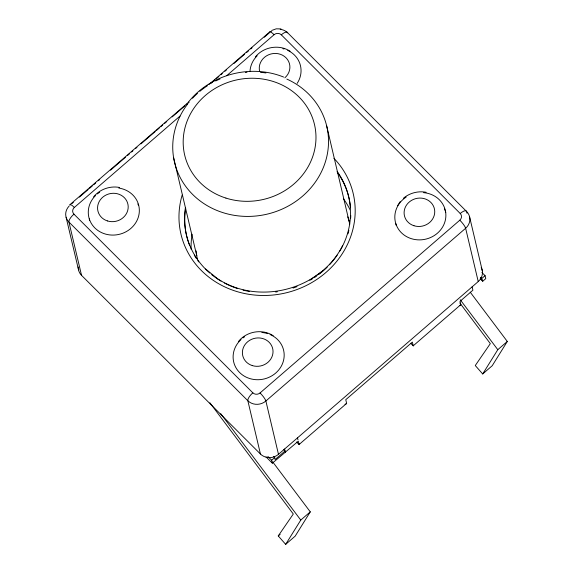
<?xml version="1.0" encoding="UTF-8"?>
<svg xmlns="http://www.w3.org/2000/svg" width="573" height="573" viewBox="0 0 573 573"><rect width="100%" height="100%" fill="white"/><g stroke="black" fill="none" stroke-linecap="round" stroke-linejoin="round"><path stroke-width="0.86" d="M299.414 443.817L299.278 444.519M413.541 345.254L413.42 345.82M346.615 403.636L345.003 404.366M460.742 304.943L459.417 305.602M209.897 402.783L293.297 514.017L278.242 535.927L285.676 544.35L300.768 520.076L310.28 511.854L272.684 461.874M310.28 511.854L295.188 536.127L285.676 544.35M459.847 302.988L490.323 343.628L475.268 365.538L482.702 373.961L497.794 349.688L507.306 341.465L470.247 292.194M507.306 341.465L492.214 365.732L482.702 373.961M342.518 245.838C320.214 290.031 258.43 305.982 217.325 278.578M397.633 205.614L400.155 201.667M93.621 196.868C99.723 189.248 110.088 185.616 119.642 187.486M188.596 101.901C210.613 74.196 250.852 63.775 283.614 77.054M255.322 57.028C263.365 46.8 279.166 44.035 290.074 51.219M238.454 341.515C246.49 331.287 262.291 328.522 273.206 335.706M188.689 102.094L70.028 204.582M208.959 84.532L269.783 31.837M71.962 203.558L73.315 202.384M79.411 197.119L88.213 189.505M89.567 188.331L92.274 185.989M93.628 184.821L95.662 183.059M98.37 180.717L99.723 179.55M110.553 170.181L125.451 157.296M127.485 155.541L129.512 153.786M131.546 152.024L132.9 150.857M135.608 148.514L136.961 147.34M141.03 143.83L155.247 131.532M156.601 130.358L159.308 128.015M160.662 126.848L162.696 125.086M164.723 123.331L166.757 121.576M172.172 116.892L185.043 105.761M186.397 104.594L189.104 102.252M210.771 83.515L214.832 79.998M216.186 78.83L218.9 76.488M220.927 74.726L222.281 73.559M224.988 71.217L226.342 70.042M233.791 63.603L244.628 54.234M246.662 52.48L248.689 50.718M250.723 48.963L252.077 47.788M264.268 37.252L269.682 32.568M481.205 267.491A12.821 11.775 -13.3 0 1 478.233 281.565L278.478 454.317A12.821 11.775 -13.3 0 1 260.45 454.031L81.538 275.355L68.932 222.052A7.693 2.643 -45 0 1 73.946 214.152A5.128 4.713 -13.3 0 1 74.34 207.455L179.972 116.104M226.693 75.7L274.095 34.709A5.128 4.713 -13.3 0 1 281.307 34.824A7.693 2.643 -45 0 1 287.71 32.847L466.623 211.523L467.031 213.242M73.946 214.152L252.851 392.827A5.128 4.713 -13.3 0 0 260.063 392.942L459.818 220.19A5.128 4.713 -13.3 0 0 460.219 213.5L281.307 34.824M472.116 286.858L472.904 290.189L459.997 301.355L460.785 304.686L413.226 345.813L412.352 342.11L345.763 399.696L346.644 403.399L299.077 444.526L298.289 441.196L272.347 463.185L271.652 460.226L274.675 457.605L273.414 456.344M485.066 275.663L485.768 278.621L482.738 281.236L481.628 278.636L485.066 275.663L481.9 272.504M284.602 449.024L285.06 450.965L275.133 459.546L274.675 457.605M278.242 535.927L280.147 534.28M403.442 198.229C409.659 192.972 418.183 190.759 426.176 192.284M309.757 280.183L322.9 270.8M271.717 30.455L276.222 28.829L280.985 28.908M205.571 268.966L217.575 278.736M480.21 278.707L482.738 281.236M410.698 343.284L413.226 345.813M296.585 442.034L299.077 444.526M283.793 449.705L285.06 450.965M267.856 456.43L271.652 460.226M266.022 456.867L272.347 463.185M480.468 278.449L482.359 280.347M480.367 277.368L481.628 278.636M460.198 299.708L497.794 349.688M220.741 413.692L300.768 520.076M482.337 270.828L469.473 216.35M478.233 281.565L465.634 228.262A12.821 11.775 -13.3 0 0 466.623 211.523A7.693 2.643 -45 0 0 460.219 213.5M297.502 437.865L297.967 439.806M285.297 451.982L285.39 452.355M278.478 454.317L265.879 401.007A7.693 1.504 49.1 0 0 260.063 392.942M260.45 454.031L247.844 400.728L68.932 222.052A12.821 11.775 -13.3 0 1 69.111 206.087M78.1 266.925L78.802 269.89M66.088 217.224L78.422 269.36M326.66 125.874L349.759 224.208M173.562 157.439L196.775 255.759M197.563 259.748A78.222 71.84 -13.3 0 1 196.152 250.867M347.718 216.852A78.222 71.84 -13.3 0 1 349.186 221.422M286.829 79.074A78.222 71.84 -13.3 0 1 317.8 178.389A78.222 71.84 -13.3 0 1 208.035 206.13A78.222 71.84 -13.3 0 1 187.514 104.179M192.492 98.269A78.222 71.84 -13.3 0 1 197.484 93.363M199.855 91.315A78.222 71.84 -13.3 0 1 207.447 85.714M215.684 80.986A78.222 71.84 -13.3 0 1 220.011 78.981M245.38 72.434A78.222 71.84 -13.3 0 1 246.97 72.298M260.45 72.32A78.222 71.84 -13.3 0 1 265.936 72.957M191.138 249.212A83.35 76.553 -13.3 0 1 192.12 234.207M343.585 198.96A83.35 76.553 -13.3 0 1 350.626 211.007M81.538 275.355A12.821 11.775 -13.3 0 1 78.293 268.157M252.851 392.827A7.693 2.643 -45 0 0 247.844 400.728A12.821 11.775 -13.3 0 0 265.879 401.007L465.634 228.262A7.693 1.504 49.1 0 0 459.818 220.19M69.927 205.313A7.693 1.504 49.1 0 1 74.34 207.455M270.571 31.859A12.821 11.775 -13.3 0 1 271.552 31.214M280.218 29.323A12.821 11.775 -13.3 0 1 287.71 32.847M337.282 172.308A83.35 76.553 -13.3 0 1 350.497 207.512M350.769 215.434A83.35 76.553 -13.3 0 1 350.655 218.084M348.864 230.367A83.35 76.553 -13.3 0 1 347.961 233.82M198.752 261.911A83.35 76.553 -13.3 0 1 197.814 260.615M196.453 258.616A83.35 76.553 -13.3 0 1 194.297 255.121M189.591 245.351A83.35 76.553 -13.3 0 1 185.673 208.429M269.639 32.324A7.693 1.504 49.1 0 1 274.095 34.709M423.569 192.65A25.649 23.557 -13.3 0 1 443.753 224.867A25.649 23.557 -13.3 0 1 403.944 234.93A25.649 23.557 -13.3 0 1 406.193 197.04M396.122 225.21A25.649 23.557 -13.3 0 1 395.8 223.642M444.383 208.744A25.649 23.557 -13.3 0 1 445.773 212.39M287.675 50.352A25.649 23.557 -13.3 0 1 297.136 83.414M250.014 71.181A25.649 23.557 -13.3 0 1 257.162 55.782M282.89 48.676A25.649 23.557 -13.3 0 1 284.05 48.984M118.826 188.059A25.649 23.557 -13.3 0 1 137.448 219.545A25.649 23.557 -13.3 0 1 99.845 231.721A25.649 23.557 -13.3 0 1 95.455 195.629M97.353 193.925A25.649 23.557 -13.3 0 1 99.652 192.242M89.581 220.412A25.649 23.557 -13.3 0 1 89.266 218.843M137.842 203.945A25.649 23.557 -13.3 0 1 138.473 205.356M270.062 334.51A25.649 23.557 -13.3 0 1 280.018 368.26A25.649 23.557 -13.3 0 1 242.293 374.814A25.649 23.557 -13.3 0 1 241.04 339.553M243.002 337.92A25.649 23.557 -13.3 0 1 244.678 336.759M261.861 332.49A25.649 23.557 -13.3 0 1 267.72 333.636M337.096 171.384A83.35 76.553 -13.3 0 1 350.461 209.26M350.54 211.609A83.35 76.553 -13.3 0 1 339.825 251.038M337.196 255.157A83.35 76.553 -13.3 0 1 329.496 264.769M327.197 267.147A83.35 76.553 -13.3 0 1 319.039 274.274M316.339 276.258A83.35 76.553 -13.3 0 1 314.964 277.217M312.142 279.058A83.35 76.553 -13.3 0 1 310.702 279.939M297.036 286.615A83.35 76.553 -13.3 0 1 293.039 288.054M277.353 291.786A83.35 76.553 -13.3 0 1 275.67 292.015M249.577 291.485A83.35 76.553 -13.3 0 1 243.038 290.11M237.437 288.498A83.35 76.553 -13.3 0 1 224.544 283.069M220.985 281.078A83.35 76.553 -13.3 0 1 211.681 274.625M209.825 273.077A83.35 76.553 -13.3 0 1 185.437 207.455M333.901 158.277A88.478 81.259 -13.3 0 1 286.342 292.774A88.478 81.259 -13.3 0 1 182.142 195.121M259.662 71.403A15.385 14.132 -13.3 0 1 268.658 54.757A15.385 14.132 -13.3 0 1 287.539 59.592A15.385 14.132 -13.3 0 1 284.81 77.842M225.912 198.079A66.676 61.239 -13.3 0 0 315.143 127.722A66.676 61.239 -13.3 0 0 207.677 93.557A66.676 61.239 -13.3 0 0 225.912 198.079M107.416 220.927A15.385 14.132 -13.3 0 0 128.008 204.69A15.385 14.132 -13.3 0 0 103.212 196.811A15.385 14.132 -13.3 0 0 107.416 220.927M413.957 225.726A15.385 14.132 -13.3 0 0 434.549 209.489A15.385 14.132 -13.3 0 0 409.745 201.61A15.385 14.132 -13.3 0 0 413.957 225.726M252.249 365.574A15.385 14.132 -13.3 0 0 272.841 349.337A15.385 14.132 -13.3 0 0 248.045 341.451A15.385 14.132 -13.3 0 0 252.249 365.574"/></g></svg>
